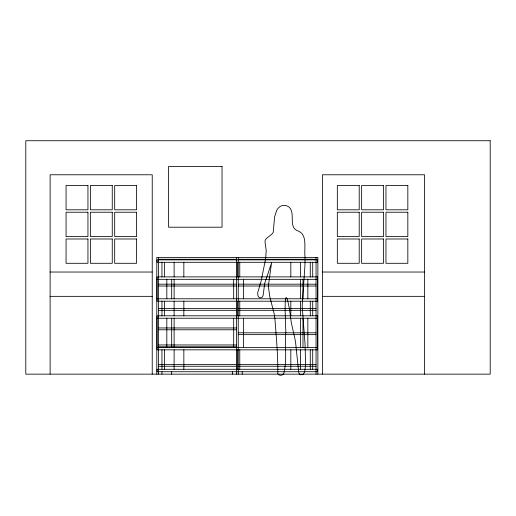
<?xml version="1.0" encoding="UTF-8"?>
<svg xmlns="http://www.w3.org/2000/svg" width="516" height="516" viewBox="0 0 516 516"><rect width="100%" height="100%" fill="white"/><g stroke="black" fill="none" stroke-linecap="round" stroke-linejoin="round"><path stroke-width="0.77" d="M158.618 259.264L236.418 259.264M238.244 259.264L316.05 259.264M50.117 272.029L152.233 272.029M322.435 272.029L424.552 272.029M157.096 279.324L317.572 279.324M158.618 284.187L236.418 284.187M238.244 284.187L316.05 284.187M158.618 286.012L236.418 286.012M238.244 286.012L316.05 286.012M50.117 296.345L152.233 296.345M322.435 296.345L424.552 296.345M157.096 298.777L317.572 298.777M158.618 308.504L236.418 308.504M238.244 308.504L316.05 308.504M158.618 310.322L236.418 310.322M238.244 310.322L316.05 310.322M157.096 318.224L317.572 318.224M158.618 327.95L236.418 327.95M158.618 329.776L236.418 329.776M238.244 332.814L316.05 332.814M238.244 334.639L316.05 334.639M158.618 344.972L236.418 344.972M158.618 346.797L236.418 346.797M157.096 347.403L317.572 347.403M158.618 364.425L236.418 364.425M238.244 364.425L316.05 364.425M158.618 366.25L236.418 366.25M238.244 366.25L316.05 366.25M424.552 374.152L424.552 174.776L322.435 174.776L322.435 374.152M317.875 374.152L317.875 257.439L156.793 257.439L156.793 374.152M316.05 257.439L316.05 374.152M312.709 262.302L312.709 276.892M312.709 301.209L312.709 315.798M312.709 349.835L312.709 369.288M310.277 262.302L310.277 276.892M310.277 301.209L310.277 315.798M310.277 349.835L310.277 369.288M307.846 279.324L307.846 298.777M307.846 318.224L307.846 347.403M302.982 279.324L302.982 298.777M302.982 318.224L302.982 347.403M300.551 262.302L300.551 276.892M300.551 279.324L300.551 298.777M300.551 301.209L300.551 315.798M300.551 318.224L300.551 347.403M300.551 349.835L300.551 369.288M290.824 262.302L290.824 276.892M290.824 301.209L290.824 315.798M290.824 349.835L290.824 369.288M243.41 279.324L243.41 298.777M243.41 318.224L243.41 347.403M242.198 371.72L242.198 374.152M239.766 262.302L239.766 276.892M239.766 301.209L239.766 315.798M239.766 349.835L239.766 369.288M238.244 257.439L238.244 374.152M237.334 262.302L237.334 276.892M237.334 301.209L237.334 315.798M237.334 349.835L237.334 369.288M236.418 257.439L236.418 374.152M233.684 279.324L233.684 298.777M233.684 318.224L233.684 347.403M232.471 371.72L232.471 374.152M183.844 262.302L183.844 276.892M183.844 301.209L183.844 315.798M183.844 349.835L183.844 369.288M174.118 262.302L174.118 276.892M174.118 279.324L174.118 298.777M174.118 301.209L174.118 315.798M174.118 318.224L174.118 347.403M174.118 349.835L174.118 369.288M171.686 279.324L171.686 298.777M171.686 318.224L171.686 347.403M171.686 371.72L171.686 374.152M166.823 279.324L166.823 298.777M166.823 318.224L166.823 347.403M164.391 262.302L164.391 276.892M164.391 301.209L164.391 315.798M164.391 349.835L164.391 369.288M161.959 262.302L161.959 276.892M161.959 301.209L161.959 315.798M161.959 349.835L161.959 369.288M161.959 371.72L161.959 374.152M158.618 257.439L158.618 374.152M152.233 374.152L152.233 174.776L50.117 174.776L50.117 374.152M285.812 332.42C284.742 346.133 287.264 360.794 283.613 374.042C281.336 376.409 276.686 375.467 277.814 371.417C277.918 353.621 276.183 335.935 274.854 318.217A58.14 58.14 0 0 0 273.97 313.064L269.797 296.623L268.326 286.315L271.551 262.85L264.676 283.516L263.154 295.275L262.457 296.99L260.574 297.855L259 297.41L257.865 295.462L257.671 292.791L261.128 281.052L265.617 258.793L266.211 250.428L265.05 242.301L265.179 240.217L266.288 238.598L272.093 233.89L273.228 232.303L274.615 216.92L276.621 210.522L278.163 208.206L279.995 206.542L282.078 205.6L284.322 205.374A8.585 8.585 0 0 1 286.509 205.761L288.444 206.677A6.992 6.992 0 0 1 289.676 207.729A6.102 6.102 0 0 1 290.682 209.167C294.397 215.707 289.128 226.84 297.068 230.581C308.123 233.877 303.847 248.17 305.027 256.71A359.852 359.852 0 0 1 304.93 265.572L302.17 305.833L305.053 344.088L305.614 364.909L304.627 371.972L303.485 374.023L302.215 374.739L299.77 374.597L298.7 372.429L295.694 343.392A72.079 72.079 0 0 0 294.746 337.877L291.411 323.216L289.47 309.419A162.546 162.546 0 0 0 288.541 304.44C282.858 278.937 286.109 332.788 285.812 332.42M490.2 140.733L25.8 140.733L25.8 374.152L490.2 374.152L490.2 140.733M222.041 166.423L168.551 166.423L168.551 227.208L222.041 227.208L222.041 166.423M87.946 185.489L66.061 185.489L66.061 209.806L87.946 209.806L87.946 185.489M112.256 185.489L90.377 185.489L90.377 209.806L112.256 209.806L112.256 185.489M136.572 185.489L114.687 185.489L114.687 209.806L136.572 209.806L136.572 185.489M359.207 185.489L337.322 185.489L337.322 209.806L359.207 209.806L359.207 185.489M383.523 185.489L361.639 185.489L361.639 209.806L383.523 209.806L383.523 185.489M407.833 185.489L385.955 185.489L385.955 209.806L407.833 209.806L407.833 185.489M87.946 212.237L66.061 212.237L66.061 236.554L87.946 236.554L87.946 212.237M112.256 212.237L90.377 212.237L90.377 236.554L112.256 236.554L112.256 212.237M136.572 212.237L114.687 212.237L114.687 236.554L136.572 236.554L136.572 212.237M359.207 212.237L337.322 212.237L337.322 236.554L359.207 236.554L359.207 212.237M383.523 212.237L361.639 212.237L361.639 236.554L383.523 236.554L383.523 212.237M407.833 212.237L385.955 212.237L385.955 236.554L407.833 236.554L407.833 212.237M87.946 238.985L66.061 238.985L66.061 263.295L87.946 263.295L87.946 238.985M112.256 238.985L90.377 238.985L90.377 263.295L112.256 263.295L112.256 238.985M136.572 238.985L114.687 238.985L114.687 263.295L136.572 263.295L136.572 238.985M359.207 238.985L337.322 238.985L337.322 263.295L359.207 263.295L359.207 238.985M383.523 238.985L361.639 238.985L361.639 263.295L383.523 263.295L383.523 238.985M407.833 238.985L385.955 238.985L385.955 263.295L407.833 263.295L407.833 238.985M317.572 259.87L157.096 259.87L157.096 262.302L317.572 262.302L317.572 259.87M317.572 276.892L157.096 276.892L157.096 301.209L317.572 301.209L317.572 276.892M317.572 315.798L157.096 315.798L157.096 349.835L317.572 349.835L317.572 315.798M317.572 369.288L157.096 369.288L157.096 371.72L317.572 371.72L317.572 369.288"/></g></svg>
